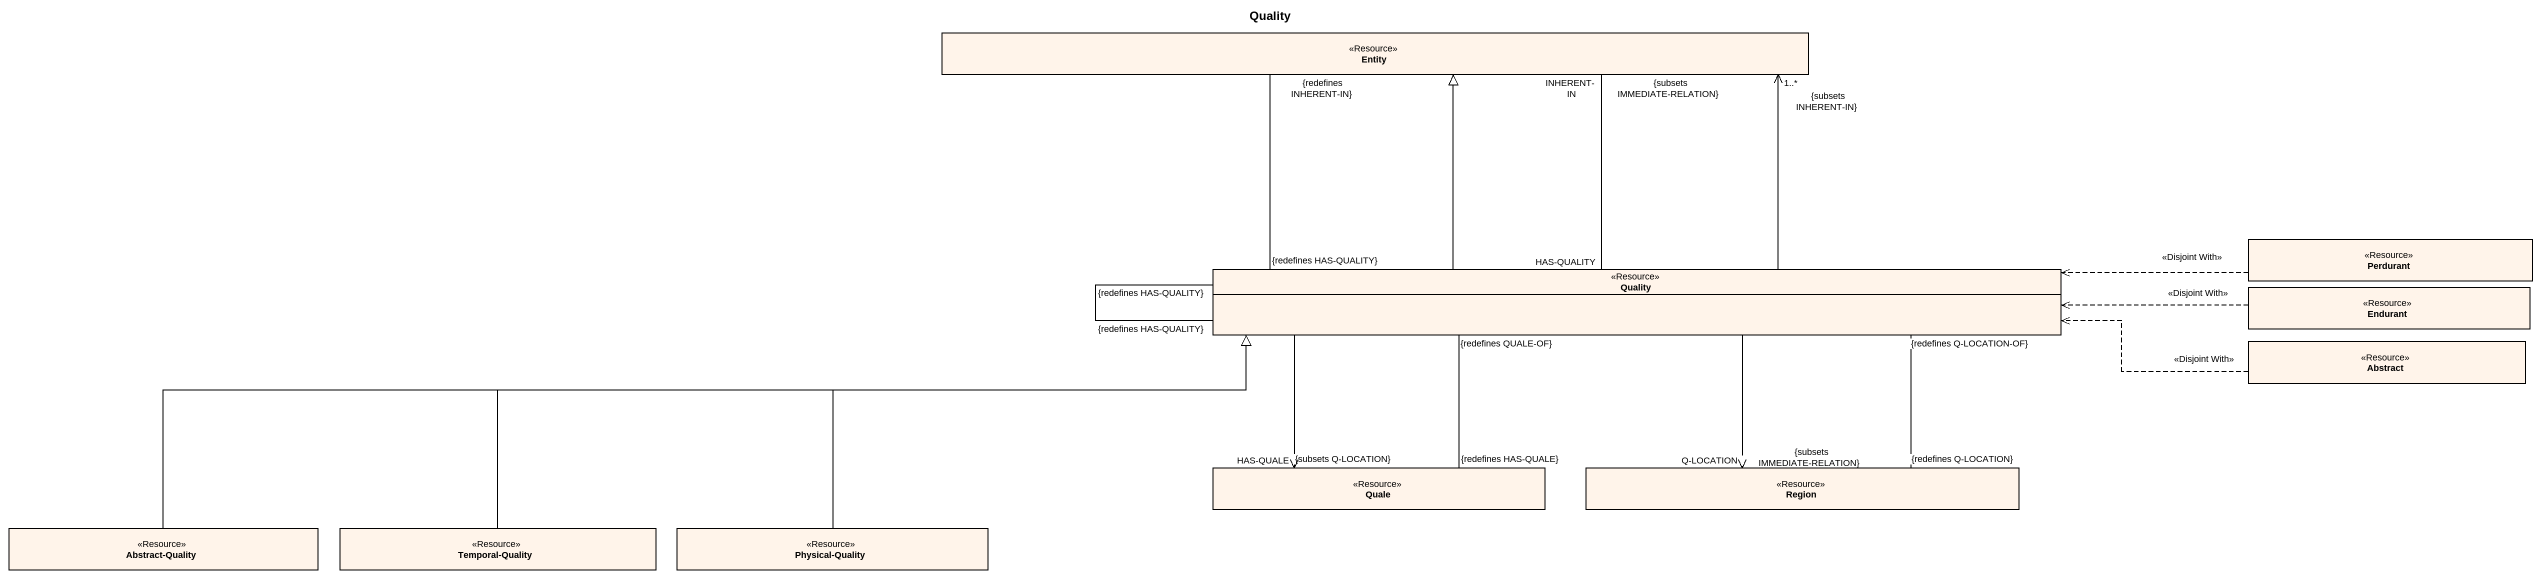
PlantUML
@startuml
title Quality
hide circle
hide empty members
class "Entity" as Entity_ <<Resource>> #FFF4EA
class Perdurant <<Resource>> #FFF4EA
class Quality <<Resource>> #FFF4EA
class Endurant <<Resource>> #FFF4EA
class "Abstract" as Abstract_ <<Resource>> #FFF4EA
class Quale <<Resource>> #FFF4EA
class Region <<Resource>> #FFF4EA
class "Abstract-Quality" as Abstract_Quality <<Resource>> #FFF4EA
class "Temporal-Quality" as Temporal_Quality <<Resource>> #FFF4EA
class "Physical-Quality" as Physical_Quality <<Resource>> #FFF4EA
Entity_ "INHERENT-IN\n{subsets IMMEDIATE-RELATION}" -- "HAS-QUALITY" Quality
Perdurant .left.> Quality : <<Disjoint With>>
Quality "{redefines HAS-QUALITY}" -up- "{redefines INHERENT-IN}" Entity_
Quality -up-> "1..*\n{subsets INHERENT-IN}" Entity_
Quality -up-|> Entity_
Quality "{redefines HAS-QUALITY}" -- "{redefines HAS-QUALITY}" Quality
Quality --> "HAS-QUALE\n{subsets Q-LOCATION}" Quale
Quality --> "Q-LOCATION\n{subsets IMMEDIATE-RELATION}" Region
Quality "{redefines Q-LOCATION-OF}" -- "{redefines Q-LOCATION}" Region
Endurant .left.> Quality : <<Disjoint With>>
Abstract_ .left.> Quality : <<Disjoint With>>
Quale "{redefines HAS-QUALE}" -up- "{redefines QUALE-OF}" Quality
Abstract_Quality -right-|> Quality
Temporal_Quality -right-|> Quality
Physical_Quality -right-|> Quality
@enduml
